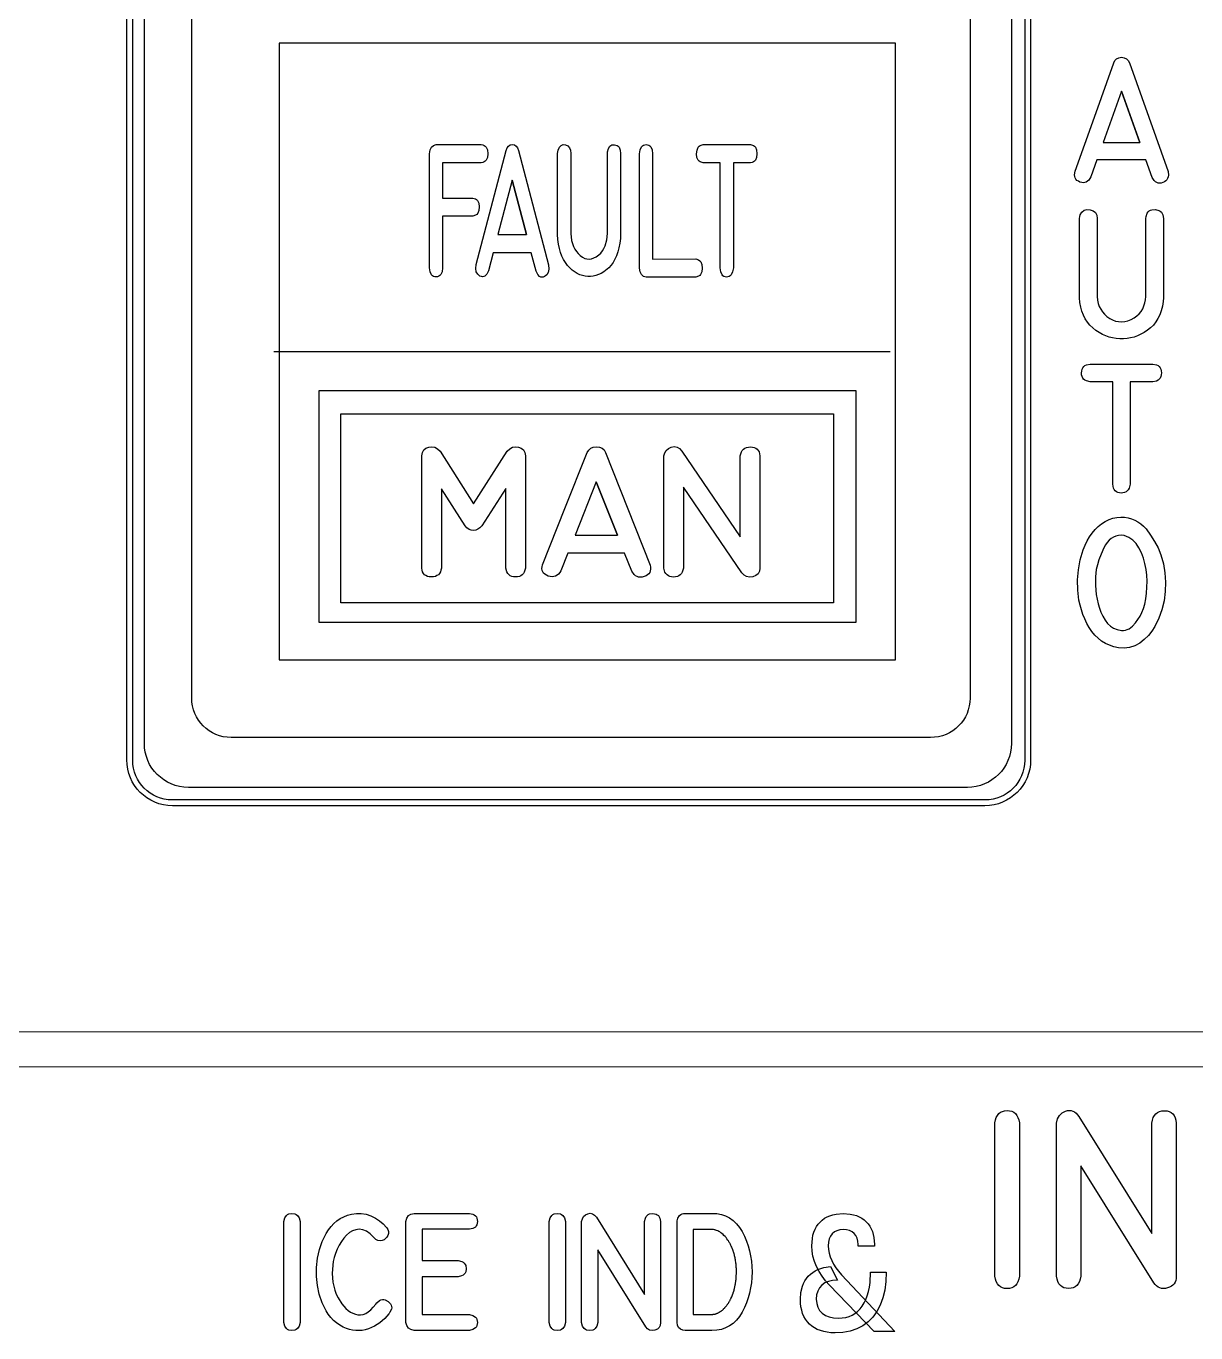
# Model space of a CAD drawing. Extents: x 27 to 704, y 10 to 614.
# Drawn here: x 419.23 to 449.59, y 89.86 to 123.77 of the extents above; entities that cross this region are included whole.
import ezdxf

# ---------------------------------------------------------------- set-up
doc = ezdxf.new("R2010")
doc.units = 0
for name, color, linetype in [('_BACKPANEL', 5, 'CONTINUOUS'), ('_ENGRAVING', 105, 'CONTINUOUS'), ('_LABELS', 30, 'CONTINUOUS'), ('_TOPLAYER', 1, 'CONTINUOUS')]:
    doc.layers.add(name, color=color, linetype=linetype)

msp = doc.modelspace()

# ---------------------------------------------------------------- linework, layer by layer
at = {"layer": '_BACKPANEL'}
msp.add_lwpolyline([(445.148, 125.817), (445.148, 104.722), (445.142, 104.617), (445.127, 104.515), (445.102, 104.416), (445.067, 104.321), (445.024, 104.232), (444.973, 104.147), (444.914, 104.068), (444.848, 103.995), (444.775, 103.929), (444.696, 103.87), (444.611, 103.818), (444.521, 103.775), (444.427, 103.741), (444.328, 103.715), (444.226, 103.7), (444.121, 103.695), (423.025, 103.695), (422.92, 103.7), (422.817, 103.715), (422.719, 103.741), (422.624, 103.775), (422.535, 103.818), (422.45, 103.87), (422.371, 103.929), (422.298, 103.995), (422.232, 104.068), (422.173, 104.147), (422.121, 104.232), (422.078, 104.321), (422.044, 104.416), (422.019, 104.515), (422.003, 104.617), (421.998, 104.722), (421.998, 125.817)], dxfattribs=at)
at = {"layer": '_ENGRAVING'}
for points in [[(445.301, 125.807), (445.301, 104.732), (445.295, 104.61), (445.277, 104.491), (445.248, 104.377), (445.208, 104.268), (445.158, 104.163), (445.098, 104.065), (445.03, 103.974), (444.953, 103.889), (444.869, 103.813), (444.777, 103.744), (444.679, 103.685), (444.575, 103.635), (444.465, 103.595), (444.351, 103.565), (444.233, 103.547), (444.11, 103.541), (423.035, 103.541), (422.913, 103.547), (422.794, 103.565), (422.68, 103.595), (422.571, 103.635), (422.467, 103.685), (422.368, 103.744), (422.277, 103.813), (422.192, 103.889), (422.116, 103.974), (422.047, 104.065), (421.988, 104.163), (421.938, 104.268), (421.898, 104.377), (421.869, 104.491), (421.851, 104.61), (421.844, 104.732), (421.844, 125.807)], [(444.801, 125.378), (444.801, 105.162), (444.795, 105.045), (444.778, 104.931), (444.75, 104.821), (444.712, 104.716), (444.664, 104.616), (444.607, 104.522), (444.541, 104.434), (444.467, 104.353), (444.386, 104.28), (444.298, 104.214), (444.204, 104.157), (444.104, 104.109), (443.999, 104.071), (443.89, 104.043), (443.776, 104.025), (443.659, 104.02), (423.443, 104.02), (423.326, 104.025), (423.212, 104.043), (423.103, 104.071), (422.998, 104.109), (422.898, 104.157), (422.804, 104.214), (422.716, 104.28), (422.635, 104.353), (422.561, 104.434), (422.496, 104.522), (422.438, 104.616), (422.39, 104.716), (422.352, 104.821), (422.324, 104.931), (422.307, 105.045), (422.301, 105.162), (422.301, 125.378)], [(209.667, 96.759), (520.125, 96.774), (520.215, 96.783), (520.3, 96.81), (520.376, 96.851), (520.442, 96.906), (520.497, 96.973), (520.538, 97.05), (520.564, 97.134), (520.573, 97.225), (520.564, 97.316), (520.537, 97.4), (520.496, 97.476), (520.441, 97.543), (520.375, 97.597), (520.299, 97.639), (520.215, 97.665), (520.125, 97.674), (209.665, 97.66)]]:
    msp.add_lwpolyline(points, dxfattribs=at)
for points in [[(446.454, 120.012), (446.955, 121.414), (447.456, 122.817), (447.488, 122.88), (447.533, 122.926), (447.591, 122.953), (447.661, 122.963), (447.731, 122.954), (447.789, 122.927), (447.834, 122.881), (447.867, 122.817), (448.867, 120.004), (448.876, 119.902), (448.87, 119.858), (448.857, 119.819), (448.837, 119.786), (448.809, 119.757), (448.775, 119.733), (448.733, 119.714), (448.689, 119.702), (448.648, 119.698), (448.609, 119.702), (448.573, 119.715), (448.539, 119.736), (448.508, 119.765), (448.454, 119.848), (448.293, 120.303), (447.021, 120.303), (446.865, 119.859), (446.81, 119.776), (446.778, 119.747), (446.744, 119.726), (446.707, 119.714), (446.668, 119.71), (446.626, 119.715), (446.581, 119.728), (446.539, 119.747), (446.504, 119.771), (446.477, 119.8), (446.457, 119.833), (446.445, 119.871), (446.441, 119.913)], [(448.134, 120.75), (447.659, 122.086), (447.182, 120.75)], [(447.659, 122.086), (448.134, 120.75)], [(448.747, 116.756), (448.747, 116.723), (448.74, 116.624), (448.719, 116.502), (448.69, 116.389), (448.652, 116.283), (448.605, 116.186), (448.55, 116.098), (448.487, 116.017), (448.415, 115.945), (448.335, 115.881), (448.25, 115.825), (448.164, 115.777), (448.076, 115.737), (447.986, 115.705), (447.896, 115.681), (447.804, 115.665), (447.71, 115.657), (447.615, 115.657), (447.521, 115.665), (447.428, 115.681), (447.337, 115.704), (447.249, 115.736), (447.162, 115.775), (447.078, 115.823), (446.996, 115.878), (446.915, 115.941), (446.841, 116.012), (446.775, 116.09), (446.718, 116.177), (446.671, 116.27), (446.632, 116.372), (446.603, 116.481), (446.582, 116.598), (446.571, 116.723), (446.571, 116.756), (446.571, 118.785), (446.575, 118.832), (446.588, 118.874), (446.634, 118.947), (446.692, 118.994), (446.762, 119.015), (446.846, 119.01), (446.925, 118.983), (446.981, 118.936), (447.015, 118.87), (447.026, 118.785), (447.026, 116.756), (447.036, 116.664), (447.055, 116.578), (447.083, 116.498), (447.12, 116.425), (447.165, 116.357), (447.219, 116.295), (447.282, 116.239), (447.353, 116.189), (447.429, 116.149), (447.506, 116.12), (447.584, 116.104), (447.663, 116.1), (447.743, 116.108), (447.825, 116.128), (447.907, 116.161), (447.99, 116.206), (448.06, 116.254), (448.12, 116.31), (448.17, 116.371), (448.21, 116.44), (448.242, 116.513), (448.266, 116.59), (448.283, 116.671), (448.293, 116.756), (448.293, 118.785), (448.296, 118.829), (448.326, 118.917), (448.348, 118.95), (448.376, 118.976), (448.409, 118.995), (448.447, 119.008), (448.54, 119.012), (448.631, 118.99), (448.666, 118.971), (448.695, 118.945), (448.718, 118.914), (448.734, 118.877), (448.747, 118.785)], [(447.434, 111.885), (447.434, 114.544), (446.846, 114.544), (446.747, 114.565), (446.709, 114.585), (446.677, 114.61), (446.653, 114.642), (446.636, 114.68), (446.625, 114.724), (446.622, 114.774), (446.626, 114.823), (446.636, 114.867), (446.654, 114.905), (446.678, 114.937), (446.71, 114.963), (446.748, 114.983), (446.846, 115.005), (448.473, 115.005), (448.57, 114.984), (448.608, 114.964), (448.64, 114.938), (448.664, 114.906), (448.681, 114.868), (448.692, 114.824), (448.696, 114.774), (448.692, 114.723), (448.682, 114.679), (448.665, 114.641), (448.64, 114.609), (448.609, 114.584), (448.571, 114.564), (448.473, 114.544), (447.886, 114.544), (447.886, 111.885), (447.858, 111.784), (447.836, 111.744), (447.809, 111.712), (447.777, 111.687), (447.74, 111.669), (447.697, 111.659), (447.65, 111.656), (447.603, 111.661), (447.562, 111.672), (447.526, 111.69), (447.496, 111.715), (447.472, 111.747), (447.454, 111.786)], [(448.681, 110.055), (448.745, 109.823), (448.785, 109.586), (448.801, 109.345), (448.795, 109.1), (448.764, 108.858), (448.71, 108.627), (448.631, 108.406), (448.528, 108.197), (448.449, 108.074), (448.357, 107.962), (448.251, 107.859), (448.133, 107.765), (448.004, 107.691), (447.869, 107.645), (447.727, 107.628), (447.579, 107.64), (447.459, 107.668), (447.346, 107.706), (447.241, 107.755), (447.143, 107.816), (447.052, 107.887), (446.968, 107.969), (446.892, 108.061), (446.823, 108.165), (446.761, 108.276), (446.706, 108.39), (446.658, 108.507), (446.617, 108.627), (446.583, 108.75), (446.555, 108.876), (446.522, 109.137), (446.517, 109.403), (446.539, 109.666), (446.588, 109.925), (446.664, 110.181), (446.712, 110.304), (446.767, 110.418), (446.829, 110.523), (446.898, 110.62), (446.973, 110.708), (447.055, 110.787), (447.143, 110.858), (447.238, 110.92), (447.335, 110.969), (447.435, 111.005), (447.537, 111.026), (447.641, 111.033), (447.738, 111.028), (447.832, 111.014), (447.92, 110.99), (448.005, 110.956), (448.084, 110.913), (448.159, 110.86), (448.23, 110.797), (448.295, 110.725), (448.415, 110.568), (448.519, 110.403), (448.608, 110.233)], [(447.654, 110.561), (447.581, 110.556), (447.513, 110.541), (447.449, 110.515), (447.39, 110.479), (447.336, 110.433), (447.286, 110.376), (447.241, 110.31), (447.2, 110.233), (447.13, 110.074), (447.074, 109.928), (447.033, 109.794), (447.005, 109.671), (446.984, 109.484), (446.983, 109.261), (447.004, 109.022), (447.051, 108.785), (447.085, 108.671), (447.126, 108.562), (447.175, 108.459), (447.232, 108.362), (447.297, 108.276), (447.371, 108.205), (447.455, 108.151), (447.548, 108.112), (447.658, 108.09), (447.71, 108.091), (447.76, 108.099), (447.808, 108.114), (447.855, 108.136), (447.941, 108.204), (448.019, 108.288), (448.086, 108.375), (448.144, 108.464), (448.191, 108.555), (448.231, 108.658), (448.264, 108.776), (448.29, 108.909), (448.309, 109.057), (448.32, 109.212), (448.321, 109.367), (448.313, 109.522), (448.295, 109.677), (448.266, 109.828), (448.226, 109.971), (448.175, 110.107), (448.113, 110.235), (448.038, 110.348), (447.949, 110.438), (447.846, 110.506), (447.729, 110.551)], [(445.011, 91.332), (444.995, 91.257), (444.972, 91.193), (444.942, 91.138), (444.906, 91.094), (444.862, 91.059), (444.812, 91.034), (444.754, 91.02), (444.69, 91.015), (444.625, 91.02), (444.568, 91.035), (444.518, 91.06), (444.474, 91.095), (444.438, 91.139), (444.409, 91.194), (444.386, 91.258), (444.371, 91.332), (444.371, 95.315), (444.386, 95.389), (444.409, 95.454), (444.438, 95.508), (444.474, 95.553), (444.518, 95.588), (444.568, 95.613), (444.625, 95.628), (444.69, 95.633), (444.754, 95.629), (444.812, 95.614), (444.862, 95.589), (444.906, 95.554), (444.942, 95.509), (444.972, 95.454), (444.995, 95.39), (445.011, 95.315)], [(449.082, 91.332), (449.078, 91.275), (449.067, 91.224), (449.049, 91.178), (449.024, 91.138), (448.992, 91.103), (448.953, 91.074), (448.907, 91.05), (448.853, 91.031), (448.797, 91.019), (448.745, 91.015), (448.696, 91.02), (448.65, 91.032), (448.607, 91.053), (448.568, 91.082), (448.531, 91.119), (448.498, 91.165), (446.606, 94.199), (446.606, 91.332), (446.59, 91.258), (446.567, 91.194), (446.538, 91.139), (446.501, 91.095), (446.458, 91.061), (446.408, 91.036), (446.351, 91.021), (446.287, 91.016), (446.223, 91.021), (446.166, 91.036), (446.116, 91.061), (446.073, 91.095), (446.037, 91.139), (446.008, 91.194), (445.986, 91.258), (445.971, 91.332), (445.971, 95.31), (445.998, 95.417), (446.047, 95.504), (446.118, 95.572), (446.21, 95.619), (446.261, 95.633), (446.309, 95.638), (446.355, 95.634), (446.399, 95.621), (446.441, 95.599), (446.481, 95.568), (446.554, 95.479), (448.446, 92.44), (448.446, 95.31), (448.461, 95.385), (448.483, 95.451), (448.513, 95.506), (448.55, 95.551), (448.594, 95.586), (448.647, 95.61), (448.707, 95.625), (448.774, 95.629), (448.841, 95.623), (448.9, 95.608), (448.951, 95.582), (448.993, 95.547), (449.028, 95.503), (449.054, 95.448), (449.072, 95.384), (449.082, 95.31)], [(426.341, 90.131), (426.316, 90.039), (426.272, 89.974), (426.243, 89.951), (426.21, 89.935), (426.129, 89.922), (426.049, 89.935), (426.016, 89.952), (425.988, 89.974), (425.944, 90.04), (425.919, 90.131), (425.919, 92.755), (425.944, 92.847), (425.988, 92.912), (426.016, 92.935), (426.049, 92.952), (426.129, 92.965), (426.21, 92.952), (426.243, 92.936), (426.272, 92.913), (426.316, 92.847), (426.341, 92.755)], [(428.674, 90.401), (428.661, 90.381), (428.654, 90.371), (428.648, 90.362), (428.538, 90.235), (428.413, 90.127), (428.271, 90.039), (428.114, 89.971), (428.032, 89.946), (427.95, 89.93), (427.868, 89.922), (427.786, 89.923), (427.705, 89.933), (427.624, 89.951), (427.544, 89.978), (427.463, 90.013), (427.373, 90.064), (427.289, 90.122), (427.212, 90.189), (427.14, 90.263), (427.075, 90.346), (427.016, 90.437), (426.963, 90.536), (426.916, 90.643), (426.841, 90.867), (426.792, 91.095), (426.766, 91.328), (426.766, 91.565), (426.791, 91.8), (426.842, 92.024), (426.917, 92.239), (427.019, 92.445), (427.079, 92.54), (427.145, 92.626), (427.218, 92.703), (427.298, 92.77), (427.384, 92.829), (427.476, 92.877), (427.575, 92.916), (427.68, 92.946), (427.805, 92.965), (427.929, 92.963), (428.053, 92.941), (428.177, 92.898), (428.296, 92.84), (428.403, 92.771), (428.499, 92.691), (428.584, 92.601), (428.591, 92.59), (428.619, 92.545), (428.633, 92.497), (428.633, 92.447), (428.62, 92.395), (428.595, 92.347), (428.563, 92.309), (428.522, 92.28), (428.473, 92.262), (428.417, 92.255), (428.363, 92.264), (428.311, 92.289), (428.262, 92.33), (428.163, 92.431), (428.067, 92.502), (427.972, 92.542), (427.879, 92.553), (427.789, 92.54), (427.704, 92.511), (427.624, 92.465), (427.549, 92.402), (427.48, 92.325), (427.416, 92.239), (427.359, 92.143), (427.307, 92.036), (427.264, 91.927), (427.229, 91.821), (427.204, 91.718), (427.189, 91.619), (427.177, 91.402), (427.194, 91.184), (427.214, 91.076), (427.243, 90.971), (427.281, 90.87), (427.328, 90.772), (427.423, 90.618), (427.529, 90.497), (427.587, 90.448), (427.648, 90.406), (427.711, 90.373), (427.777, 90.348), (427.845, 90.333), (427.912, 90.332), (427.979, 90.344), (428.045, 90.37), (428.111, 90.409), (428.176, 90.462), (428.242, 90.528), (428.306, 90.607), (428.335, 90.646), (428.405, 90.705), (428.441, 90.722), (428.478, 90.731), (428.515, 90.73), (428.553, 90.721), (428.629, 90.678), (428.69, 90.614), (428.708, 90.581), (428.718, 90.547), (428.72, 90.512), (428.713, 90.476)], [(430.736, 92.552), (429.506, 92.552), (429.506, 91.74), (430.444, 91.74), (430.536, 91.715), (430.572, 91.695), (430.602, 91.671), (430.625, 91.642), (430.641, 91.609), (430.654, 91.528), (430.64, 91.447), (430.624, 91.414), (430.601, 91.385), (430.571, 91.361), (430.535, 91.342), (430.444, 91.318), (429.506, 91.318), (429.506, 90.343), (430.736, 90.343), (430.828, 90.318), (430.893, 90.275), (430.916, 90.246), (430.932, 90.213), (430.946, 90.133), (430.932, 90.054), (430.916, 90.021), (430.893, 89.992), (430.828, 89.95), (430.736, 89.926), (429.299, 89.926), (429.217, 89.948), (429.154, 89.99), (429.111, 90.053), (429.089, 90.136), (429.089, 92.758), (429.112, 92.844), (429.155, 92.908), (429.218, 92.948), (429.299, 92.966), (430.736, 92.966), (430.828, 92.947), (430.864, 92.929), (430.893, 92.905), (430.916, 92.877), (430.932, 92.842), (430.945, 92.757), (430.931, 92.672), (430.915, 92.638), (430.892, 92.61), (430.863, 92.587), (430.827, 92.569)], [(433.227, 90.131), (433.201, 90.039), (433.158, 89.974), (433.129, 89.951), (433.096, 89.935), (433.015, 89.922), (432.935, 89.935), (432.902, 89.952), (432.873, 89.974), (432.83, 90.04), (432.805, 90.131), (432.805, 92.755), (432.83, 92.847), (432.873, 92.912), (432.902, 92.935), (432.935, 92.952), (433.015, 92.965), (433.096, 92.952), (433.129, 92.936), (433.158, 92.913), (433.201, 92.847), (433.227, 92.755)], [(435.698, 90.131), (435.689, 90.06), (435.661, 90.003), (435.614, 89.961), (435.548, 89.932), (435.477, 89.922), (435.414, 89.933), (435.36, 89.966), (435.314, 90.021), (434.067, 92.02), (434.067, 90.131), (434.042, 90.04), (433.998, 89.975), (433.97, 89.952), (433.937, 89.936), (433.857, 89.923), (433.777, 89.936), (433.745, 89.952), (433.716, 89.975), (433.673, 90.04), (433.648, 90.131), (433.648, 92.752), (433.667, 92.823), (433.699, 92.88), (433.746, 92.924), (433.807, 92.955), (433.872, 92.968), (433.931, 92.957), (433.985, 92.922), (434.033, 92.863), (435.28, 90.861), (435.28, 92.752), (435.304, 92.845), (435.323, 92.881), (435.348, 92.911), (435.377, 92.933), (435.412, 92.95), (435.496, 92.962), (435.579, 92.948), (435.612, 92.931), (435.64, 92.908), (435.663, 92.879), (435.68, 92.843), (435.698, 92.752)], [(436.332, 92.966), (437.031, 92.966), (437.158, 92.958), (437.276, 92.936), (437.385, 92.899), (437.487, 92.847), (437.581, 92.78), (437.666, 92.698), (437.743, 92.602), (437.812, 92.491), (437.873, 92.37), (437.926, 92.247), (437.97, 92.121), (438.007, 91.992), (438.035, 91.86), (438.056, 91.725), (438.068, 91.587), (438.072, 91.446), (438.068, 91.305), (438.056, 91.167), (438.035, 91.032), (438.007, 90.899), (437.97, 90.77), (437.925, 90.644), (437.872, 90.521), (437.811, 90.401), (437.742, 90.289), (437.665, 90.193), (437.58, 90.111), (437.486, 90.044), (437.385, 89.992), (437.275, 89.955), (437.157, 89.933), (437.031, 89.926), (436.332, 89.926), (436.335, 89.926), (436.332, 89.926), (436.279, 89.935), (436.211, 89.961), (436.163, 90.004), (436.135, 90.062), (436.126, 90.136), (436.124, 90.136), (436.126, 92.758), (436.124, 92.77), (436.143, 92.845), (436.189, 92.909), (436.221, 92.934), (436.255, 92.951), (436.293, 92.962), (436.334, 92.966)], [(441.24, 89.896), (440.082, 91.104), (439.98, 91.219), (439.89, 91.338), (439.812, 91.461), (439.745, 91.588), (439.691, 91.718), (439.653, 91.851), (439.63, 91.986), (439.622, 92.124), (439.636, 92.312), (439.652, 92.398), (439.676, 92.478), (439.706, 92.552), (439.742, 92.621), (439.786, 92.684), (439.836, 92.741), (439.892, 92.793), (439.953, 92.837), (440.02, 92.874), (440.093, 92.905), (440.171, 92.929), (440.254, 92.946), (440.437, 92.96), (440.62, 92.947), (440.703, 92.93), (440.78, 92.907), (440.853, 92.878), (440.919, 92.842), (440.98, 92.799), (441.036, 92.75), (441.086, 92.694), (441.129, 92.634), (441.165, 92.568), (441.195, 92.496), (441.218, 92.419), (441.235, 92.337), (441.248, 92.155), (441.248, 92.113), (440.822, 92.113), (440.822, 92.155), (440.816, 92.243), (440.797, 92.32), (440.766, 92.387), (440.722, 92.443), (440.666, 92.487), (440.6, 92.519), (440.524, 92.538), (440.437, 92.544), (440.351, 92.537), (440.274, 92.516), (440.207, 92.482), (440.151, 92.434), (440.106, 92.374), (440.074, 92.302), (440.055, 92.218), (440.049, 92.124), (440.054, 92.031), (440.071, 91.937), (440.099, 91.841), (440.138, 91.743), (440.187, 91.647), (440.245, 91.553), (440.314, 91.462), (440.391, 91.374), (441.781, 89.896)], [(437.031, 90.344), (437.037, 90.344), (437.045, 90.344), (437.05, 90.345), (437.057, 90.346), (437.063, 90.346), (437.071, 90.347), (437.077, 90.348), (437.085, 90.349), (437.091, 90.349), (437.098, 90.35), (437.11, 90.353), (437.116, 90.355), (437.123, 90.359), (437.13, 90.36), (437.138, 90.362), (437.144, 90.364), (437.152, 90.367), (437.165, 90.372), (437.18, 90.378), (437.186, 90.381), (437.193, 90.384), (437.205, 90.392), (437.22, 90.399), (437.226, 90.403), (437.233, 90.408), (437.247, 90.417), (437.253, 90.421), (437.261, 90.426), (437.267, 90.43), (437.275, 90.436), (437.281, 90.44), (437.288, 90.445), (437.303, 90.457), (437.315, 90.469), (437.321, 90.475), (437.328, 90.482), (437.334, 90.488), (437.342, 90.496), (437.355, 90.508), (437.361, 90.513), (437.368, 90.521), (437.374, 90.528), (437.382, 90.536), (437.394, 90.551), (437.407, 90.567), (437.419, 90.583), (437.425, 90.591), (437.432, 90.6), (437.437, 90.608), (437.444, 90.617), (437.449, 90.627), (437.456, 90.637), (437.468, 90.654), (437.473, 90.664), (437.48, 90.674), (437.485, 90.683), (437.492, 90.693), (437.5, 90.712), (437.506, 90.723), (437.512, 90.735), (437.517, 90.744), (437.524, 90.755), (437.528, 90.766), (437.533, 90.778), (437.543, 90.8), (437.554, 90.824), (437.558, 90.835), (437.563, 90.847), (437.566, 90.859), (437.572, 90.873), (437.579, 90.896), (437.583, 90.908), (437.588, 90.922), (437.595, 90.947), (437.604, 90.972), (437.607, 90.985), (437.61, 90.999), (437.613, 91.011), (437.618, 91.026), (437.62, 91.037), (437.624, 91.051), (437.628, 91.079), (437.63, 91.092), (437.634, 91.106), (437.635, 91.118), (437.638, 91.132), (437.643, 91.161), (437.645, 91.174), (437.649, 91.189), (437.652, 91.217), (437.653, 91.23), (437.655, 91.245), (437.658, 91.273), (437.659, 91.302), (437.661, 91.331), (437.662, 91.36), (437.663, 91.374), (437.665, 91.389), (437.666, 91.402), (437.667, 91.417), (437.667, 91.431), (437.667, 91.446), (437.667, 91.46), (437.667, 91.474), (437.666, 91.488), (437.665, 91.504), (437.665, 91.517), (437.665, 91.532), (437.662, 91.561), (437.661, 91.588), (437.658, 91.619), (437.656, 91.646), (437.653, 91.674), (437.651, 91.688), (437.65, 91.702), (437.644, 91.731), (437.641, 91.743), (437.64, 91.757), (437.635, 91.786), (437.631, 91.814), (437.624, 91.841), (437.619, 91.866), (437.615, 91.878), (437.612, 91.892), (437.607, 91.905), (437.604, 91.919), (437.597, 91.944), (437.589, 91.97), (437.584, 91.981), (437.581, 91.993), (437.572, 92.019), (437.563, 92.042), (437.558, 92.054), (437.554, 92.066), (437.548, 92.077), (437.543, 92.088), (437.533, 92.111), (437.524, 92.131), (437.514, 92.154), (437.508, 92.163), (437.503, 92.173), (437.492, 92.194), (437.48, 92.213), (437.473, 92.223), (437.468, 92.232), (437.456, 92.25), (437.45, 92.259), (437.445, 92.268), (437.42, 92.302), (437.397, 92.335), (437.37, 92.364), (437.343, 92.393), (437.318, 92.418), (437.29, 92.44), (437.261, 92.462), (437.233, 92.482), (437.207, 92.498), (437.18, 92.511), (437.152, 92.522), (437.123, 92.532), (437.11, 92.536), (437.098, 92.541), (437.071, 92.546), (437.045, 92.547), (437.037, 92.547), (437.031, 92.547), (436.542, 92.547), (436.542, 90.344)], [(440.285, 91.231), (440.163, 91.223), (440.055, 91.199), (439.961, 91.159), (439.883, 91.102), (439.82, 91.03), (439.775, 90.946), (439.748, 90.848), (439.739, 90.736), (439.749, 90.627), (439.777, 90.53), (439.825, 90.446), (439.891, 90.376), (439.974, 90.319), (440.074, 90.279), (440.188, 90.255), (440.318, 90.247), (440.414, 90.252), (440.505, 90.267), (440.59, 90.291), (440.669, 90.325), (440.743, 90.369), (440.811, 90.422), (440.874, 90.486), (440.931, 90.558), (440.982, 90.64), (441.026, 90.73), (441.063, 90.828), (441.094, 90.934), (441.117, 91.047), (441.134, 91.169), (441.148, 91.436), (441.553, 91.436), (441.544, 91.196), (441.514, 90.974), (441.465, 90.77), (441.397, 90.586), (441.31, 90.42), (441.205, 90.276), (441.083, 90.152), (440.943, 90.05), (440.787, 89.969), (440.615, 89.911), (440.427, 89.876), (440.224, 89.865), (440.12, 89.868), (440.022, 89.879), (439.93, 89.897), (439.844, 89.922), (439.764, 89.954), (439.69, 89.993), (439.623, 90.039), (439.561, 90.092), (439.506, 90.152), (439.458, 90.218), (439.417, 90.29), (439.384, 90.367), (439.359, 90.451), (439.34, 90.54), (439.329, 90.635), (439.326, 90.736), (439.338, 90.914), (439.377, 91.073), (439.406, 91.145), (439.441, 91.213), (439.483, 91.276), (439.531, 91.334), (439.586, 91.387), (439.645, 91.434), (439.709, 91.475), (439.779, 91.51), (439.934, 91.562), (440.109, 91.591)]]:
    msp.add_lwpolyline(points, close=True, dxfattribs=at)
at = {"layer": '_LABELS'}
for points in [[(441.798, 107.326), (441.798, 123.328), (425.798, 123.328), (425.798, 107.326)], [(429.699, 117.501), (429.699, 120.461), (429.718, 120.559), (429.753, 120.631), (429.804, 120.678), (429.872, 120.699), (431.045, 120.699), (431.085, 120.691), (431.119, 120.677), (431.148, 120.657), (431.172, 120.63), (431.203, 120.559), (431.214, 120.462), (431.203, 120.365), (431.171, 120.294), (431.147, 120.268), (431.118, 120.248), (431.083, 120.235), (431.043, 120.228), (430.04, 120.228), (430.04, 119.31), (430.822, 119.31), (430.895, 119.289), (430.924, 119.27), (430.948, 119.245), (430.98, 119.176), (430.992, 119.083), (430.982, 118.989), (430.951, 118.917), (430.927, 118.889), (430.897, 118.867), (430.822, 118.838), (430.04, 118.838), (430.04, 117.501), (430.025, 117.399), (429.993, 117.326), (429.97, 117.3), (429.943, 117.282), (429.912, 117.27), (429.876, 117.266), (429.84, 117.269), (429.808, 117.279), (429.78, 117.297), (429.756, 117.323), (429.72, 117.397)], [(430.913, 117.586), (431.301, 119.066), (431.691, 120.545), (431.716, 120.612), (431.751, 120.66), (431.796, 120.689), (431.85, 120.699), (431.905, 120.69), (431.949, 120.661), (431.985, 120.613), (432.01, 120.545), (432.787, 117.578), (432.794, 117.47), (432.779, 117.383), (432.742, 117.317), (432.715, 117.292), (432.683, 117.273), (432.649, 117.26), (432.617, 117.256), (432.586, 117.26), (432.558, 117.273), (432.508, 117.326), (432.466, 117.413), (432.341, 117.893), (431.353, 117.893), (431.232, 117.425), (431.189, 117.337), (431.164, 117.307), (431.138, 117.285), (431.109, 117.272), (431.078, 117.268), (431.046, 117.273), (431.011, 117.287), (430.951, 117.333), (430.915, 117.398), (430.902, 117.483)], [(434.66, 118.395), (434.66, 118.362), (434.655, 118.261), (434.64, 118.137), (434.617, 118.021), (434.589, 117.914), (434.554, 117.815), (434.513, 117.724), (434.465, 117.642), (434.411, 117.569), (434.351, 117.503), (434.222, 117.397), (434.156, 117.357), (434.089, 117.324), (434.021, 117.3), (433.952, 117.283), (433.882, 117.275), (433.81, 117.275), (433.739, 117.283), (433.67, 117.299), (433.602, 117.323), (433.535, 117.355), (433.407, 117.444), (433.285, 117.565), (433.229, 117.637), (433.179, 117.717), (433.137, 117.805), (433.101, 117.901), (433.072, 118.004), (433.05, 118.115), (433.035, 118.235), (433.026, 118.362), (433.026, 118.395), (433.026, 120.464), (433.039, 120.555), (433.073, 120.63), (433.117, 120.678), (433.17, 120.699), (433.233, 120.694), (433.292, 120.666), (433.334, 120.618), (433.359, 120.551), (433.368, 120.464), (433.368, 118.395), (433.39, 118.214), (433.411, 118.133), (433.438, 118.058), (433.472, 117.989), (433.513, 117.926), (433.56, 117.869), (433.613, 117.818), (433.671, 117.776), (433.729, 117.747), (433.787, 117.731), (433.847, 117.726), (433.907, 117.735), (433.968, 117.756), (434.029, 117.789), (434.092, 117.835), (434.144, 117.884), (434.189, 117.94), (434.227, 118.003), (434.257, 118.073), (434.299, 118.226), (434.32, 118.395), (434.32, 120.464), (434.322, 120.509), (434.344, 120.599), (434.382, 120.659), (434.407, 120.679), (434.435, 120.692), (434.505, 120.696), (434.573, 120.674), (434.6, 120.654), (434.621, 120.628), (434.651, 120.558), (434.66, 120.464)], [(435.321, 117.261), (435.255, 117.28), (435.204, 117.326), (435.169, 117.397), (435.149, 117.494), (435.149, 120.461), (435.17, 120.566), (435.206, 120.641), (435.23, 120.667), (435.258, 120.685), (435.29, 120.695), (435.326, 120.698), (435.362, 120.694), (435.393, 120.682), (435.42, 120.663), (435.443, 120.637), (435.476, 120.563), (435.491, 120.461), (435.491, 117.729), (436.61, 117.731), (436.685, 117.706), (436.715, 117.684), (436.739, 117.657), (436.77, 117.585), (436.78, 117.49), (436.769, 117.395), (436.737, 117.326), (436.712, 117.3), (436.683, 117.281), (436.609, 117.261)], [(437.246, 117.497), (437.246, 120.226), (436.801, 120.226), (436.727, 120.248), (436.698, 120.268), (436.674, 120.294), (436.642, 120.365), (436.632, 120.462), (436.643, 120.558), (436.674, 120.63), (436.698, 120.656), (436.727, 120.677), (436.801, 120.699), (438.032, 120.699), (438.105, 120.677), (438.134, 120.657), (438.157, 120.63), (438.189, 120.559), (438.199, 120.462), (438.189, 120.365), (438.158, 120.293), (438.134, 120.267), (438.105, 120.247), (438.071, 120.233), (438.032, 120.226), (437.588, 120.226), (437.588, 117.497), (437.566, 117.393), (437.529, 117.32), (437.505, 117.294), (437.477, 117.276), (437.445, 117.265), (437.409, 117.262), (437.373, 117.267), (437.342, 117.278), (437.315, 117.297), (437.293, 117.323), (437.261, 117.396)], [(432.217, 118.365), (431.849, 119.774), (431.478, 118.365)], [(431.849, 119.774), (432.217, 118.365)], [(426.825, 114.31), (426.825, 114.167), (426.825, 108.31), (440.771, 108.31), (440.771, 114.31)], [(427.396, 113.711), (440.182, 113.711), (440.182, 108.81), (427.396, 108.81)], [(432.19, 109.709), (432.159, 109.608), (432.136, 109.569), (432.106, 109.536), (432.072, 109.511), (432.032, 109.493), (431.986, 109.483), (431.935, 109.479), (431.884, 109.483), (431.838, 109.494), (431.798, 109.512), (431.764, 109.537), (431.735, 109.569), (431.711, 109.609), (431.681, 109.709), (431.681, 111.771), (431.062, 110.802), (431.011, 110.754), (430.957, 110.719), (430.9, 110.697), (430.841, 110.688), (430.782, 110.693), (430.726, 110.714), (430.673, 110.75), (430.623, 110.802), (430.008, 111.766), (430.01, 109.709), (429.999, 109.656), (429.983, 109.609), (429.959, 109.57), (429.93, 109.537), (429.894, 109.513), (429.852, 109.495), (429.804, 109.484), (429.749, 109.481), (429.694, 109.485), (429.646, 109.495), (429.605, 109.513), (429.57, 109.538), (429.542, 109.57), (429.521, 109.61), (429.507, 109.656), (429.499, 109.709), (429.499, 112.624), (429.516, 112.71), (429.552, 112.776), (429.607, 112.823), (429.681, 112.851), (429.762, 112.859), (429.838, 112.844), (429.909, 112.806), (429.974, 112.746), (430.842, 111.381), (431.719, 112.746), (431.784, 112.806), (431.854, 112.843), (431.929, 112.858), (432.009, 112.85), (432.082, 112.822), (432.137, 112.775), (432.173, 112.709), (432.19, 112.624)], [(432.636, 109.797), (433.215, 111.252), (433.795, 112.707), (433.832, 112.773), (433.884, 112.82), (433.95, 112.849), (434.031, 112.859), (434.113, 112.85), (434.179, 112.821), (434.232, 112.774), (434.27, 112.707), (435.427, 109.789), (435.436, 109.733), (435.437, 109.683), (435.43, 109.637), (435.415, 109.597), (435.391, 109.562), (435.36, 109.532), (435.32, 109.508), (435.271, 109.488), (435.221, 109.476), (435.173, 109.471), (435.128, 109.476), (435.086, 109.489), (435.047, 109.511), (435.011, 109.541), (434.948, 109.627), (434.762, 110.099), (433.291, 110.099), (433.111, 109.638), (433.08, 109.591), (433.047, 109.552), (433.01, 109.522), (432.971, 109.5), (432.928, 109.488), (432.883, 109.484), (432.834, 109.489), (432.782, 109.502), (432.733, 109.523), (432.693, 109.548), (432.662, 109.577), (432.639, 109.612), (432.625, 109.651), (432.62, 109.695), (432.624, 109.743)], [(438.275, 109.706), (438.264, 109.627), (438.229, 109.564), (438.172, 109.517), (438.092, 109.486), (438.005, 109.474), (437.929, 109.487), (437.863, 109.523), (437.808, 109.584), (436.291, 111.807), (436.291, 109.706), (436.26, 109.605), (436.237, 109.565), (436.208, 109.533), (436.173, 109.507), (436.133, 109.489), (436.087, 109.479), (436.036, 109.475), (435.985, 109.479), (435.939, 109.489), (435.899, 109.507), (435.865, 109.533), (435.836, 109.565), (435.812, 109.605), (435.782, 109.706), (435.782, 112.621), (435.804, 112.699), (435.844, 112.763), (435.901, 112.813), (435.975, 112.847), (436.054, 112.861), (436.126, 112.849), (436.191, 112.81), (436.25, 112.745), (437.766, 110.518), (437.766, 112.621), (437.778, 112.676), (437.795, 112.724), (437.819, 112.764), (437.849, 112.797), (437.885, 112.823), (437.927, 112.841), (437.975, 112.851), (438.029, 112.855), (438.082, 112.85), (438.13, 112.839), (438.17, 112.821), (438.204, 112.795), (438.232, 112.762), (438.253, 112.722), (438.267, 112.675), (438.275, 112.621)], [(434.578, 110.563), (434.03, 111.949), (433.477, 110.563)], [(434.03, 111.949), (434.578, 110.563)]]:
    msp.add_lwpolyline(points, close=True, dxfattribs=at)
msp.add_lwpolyline([(425.659, 115.327), (441.659, 115.327)], dxfattribs=at)
at = {"layer": '_TOPLAYER'}
msp.add_lwpolyline([(443.73, 124.488), (443.73, 106.338), (443.725, 106.233), (443.709, 106.131), (443.684, 106.033), (443.65, 105.939), (443.607, 105.849), (443.555, 105.764), (443.497, 105.686), (443.43, 105.613), (443.358, 105.547), (443.279, 105.488), (443.194, 105.437), (443.105, 105.393), (443.01, 105.359), (442.912, 105.334), (442.81, 105.318), (442.705, 105.313), (424.555, 105.313), (424.45, 105.318), (424.348, 105.334), (424.25, 105.359), (424.156, 105.393), (424.066, 105.437), (423.981, 105.488), (423.902, 105.547), (423.83, 105.613), (423.764, 105.686), (423.705, 105.764), (423.653, 105.849), (423.61, 105.939), (423.576, 106.033), (423.551, 106.131), (423.535, 106.233), (423.53, 106.338), (423.53, 124.488)], dxfattribs=at)

doc.saveas('drawing.dxf')
